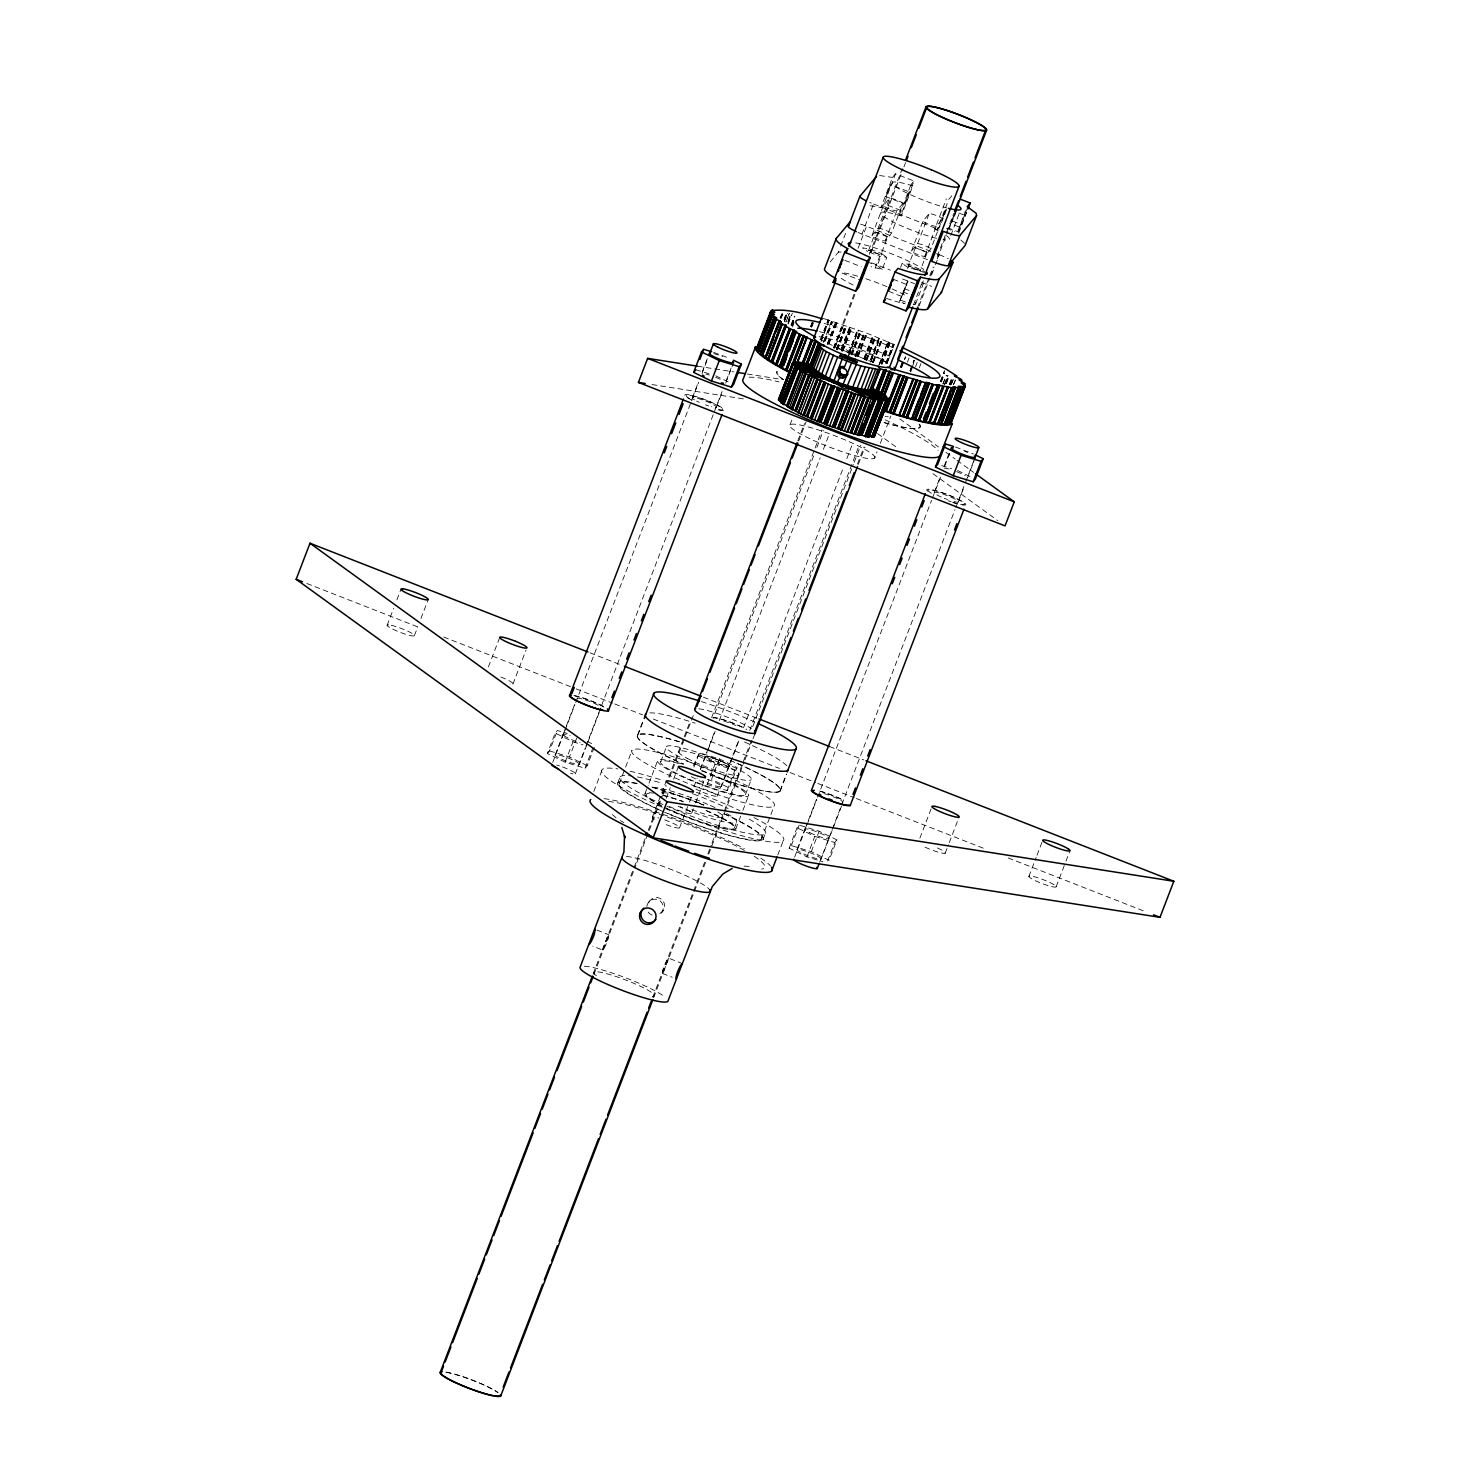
<?xml version="1.0" encoding="UTF-8"?>
<svg xmlns="http://www.w3.org/2000/svg" width="1470" height="1470" viewBox="0 0 1470 1470"><rect width="100%" height="100%" fill="white"/><g stroke="black" fill="none" stroke-linecap="round" stroke-linejoin="round"><path stroke-width="0.75" stroke-dasharray="5 3.75" d="M885.932 196.668L890.544 184.632L909.085 191.872L907.302 197.145L904.399 203.889L885.859 196.649L890.618 184.65M904.326 203.871L909.085 191.872M901.808 296.481L906.586 284.482L901.882 296.499L888.376 291.225M949.271 228.364L950.539 223.605L959.616 227.152L958.348 231.911L949.271 228.364L957.246 209.071M886.502 298.447L892.492 300.413A42.262 5.806 21 0 0 905.024 303.702L899.566 301.607L907.56 280.788M899.566 301.607L908.092 281.285M946.184 209.034L945.1 211.937M955.573 212.709L951.586 222.356L955.096 212.599M387.106 625.356L393.629 608.378M396.882 599.889L400.961 589.286M414.448 635.481L417.7 626.992M420.953 618.503L428.284 599.411M488.426 666.865L499.818 637.153M512.957 684.064L525.984 650.107M594.303 747.274L587.247 765.668L585.06 768.277L565.123 762.195L547.354 753.522L555.201 733.071L557.387 730.48L567.346 733.512M547.354 753.522L549.541 750.913L557.387 730.48M555.201 754.863L563.047 734.412M702.292 371.671L709.367 353.259M563.157 734.357L565.601 727.999M566.409 725.868L574.568 704.644M692.388 397.69L698.544 381.667M552.738 762.397L564.223 732.501M565.05 730.351L574.88 704.718M575.707 702.587L698.709 382.163M701.98 373.619L707.731 358.662M565.123 762.195L572.969 741.762L555.201 733.071M587.247 765.668L569.478 756.995L577.324 736.543M575.303 773.937L585.133 748.303M585.96 746.154L722.082 391.553M726.18 380.877L731.104 368.051M579.4 764.326A13.009 1.782 21 0 0 562.293 755.966A13.009 1.782 21 0 0 560.199 758.483A13.009 1.782 21 0 0 579.4 764.326L587.247 743.893M587.963 741.872L600.991 707.915M716.368 407.319L722.523 391.296M725.702 383.174L733.548 362.741M585.06 768.277L592.906 747.826M593.807 791.466L602.277 769.435M780.074 317.979L781.875 313.771M780.533 318.09L782.15 313.845M780.846 318.2L782.481 313.955M781.195 318.329L782.812 314.084M783.988 319.413L785.623 315.168M784.318 319.541L786.762 313.183M784.649 319.651L787.093 313.275M784.374 320.883L787.369 313.367M784.337 321.893L787.589 313.404M789.206 313.422L785.899 322.095L789.335 313.514M787.883 321.36L790.327 315.003M788.104 321.415L790.548 315.039M788.416 321.507L790.86 315.131M787.92 323.749L791.191 315.26M788.269 323.878L792.33 313.257M790.97 325.017L794.241 316.528M791.319 325.146L794.572 316.656M791.65 325.256L794.903 316.767M791.962 325.348L793.579 321.103M792.22 325.421L793.855 321.177M792.532 327.002L794.094 322.647M617.823 782.812L620.138 776.803M637.502 735.202L643.162 720.465M619.348 783.4L632.045 750.343M637.815 735.312L643.456 720.576M830.183 261.972L838.359 252.215L839.903 248.191M840.675 246.188L846.058 232.168M810.503 326.634L812.138 322.389M810.76 326.707L812.395 322.481M811.109 326.836L812.726 322.591M811.44 326.965L813.057 322.72M811.734 327.112L813.369 322.867M645.054 793.469L648.215 785.2M649.023 783.142L657.733 760.394M820.683 339.019L828.014 319.927L867.153 333.286L894.293 344.586L886.961 363.678M820.94 339.111L828.271 320.001M821.289 339.239L828.621 320.129M821.601 339.368L828.933 320.276M927.515 259.731L861.99 234.079L873.529 204.018A16.262 2.242 21 0 1 869.67 202.437M821.068 341.628L829.209 320.405M660.765 761.589L666.535 746.558M789.996 424.922L792.422 418.601M858.076 248.301L866.528 226.251L930.988 251.48M823.163 342.712L831.303 321.489M824.247 340.728L831.579 321.618M824.578 340.856L831.91 321.765M824.909 340.985L832.24 321.893M825.258 341.095L832.59 322.003M827.151 344.072L835.291 322.849M827.445 344.164L835.842 322.996M827.867 344.237L836.081 322.996M828.198 343.87L836.595 322.647M828.694 343.925L836.834 322.702M870.111 205.745L880.953 207.49L892.492 177.429L895.524 173.809L913.991 181.03L902.451 211.092L899.419 214.712L901.294 215.888L912.833 185.826L910.959 184.65L913.991 181.03M828.915 343.98L837.073 322.775M902.874 203.503L896.81 210.743A7.148 0.974 21 0 1 889.497 208.924A7.148 0.974 21 0 1 883.507 205.524L889.57 198.285A7.148 0.974 21 0 1 896.884 200.104A7.148 0.974 21 0 1 902.874 203.503L891.334 233.565L885.271 240.786A7.148 0.974 21 0 1 877.957 238.985A7.148 0.974 21 0 1 871.967 235.586L895.524 173.809M868.678 250.249L875.605 232.205L882.257 233.84L887.696 236.946L880.769 254.971L868.678 250.249L880.769 254.971M871.967 235.586L878.031 228.346L889.57 198.285M652.312 817.412L666.167 781.342M593.145 973.967L647.406 832.626M648.233 830.476L661.39 796.207M662.198 794.076L665.487 785.513M668.776 776.932L683.587 738.381M684.138 736.948L690.165 721.255M797.842 440.706L804.421 423.58M833.453 347.857L854.566 292.934M869.376 254.383L902.249 168.719M833.729 347.967L842.696 324.613M834.06 348.096L843.027 324.76M593.99 974.298L635.922 865.077M636.73 862.927L662.217 796.538M663.043 794.406L666.333 785.825M669.622 777.262L684.414 738.712M685.24 736.58L693.454 715.155M798.688 441.037L806.093 421.761M834.372 348.225L855.411 293.265M871.03 252.583L903.095 169.05M903.921 166.918L905.557 162.637M835.438 346.24L843.578 325.017M836.375 349.364L845.342 326.028M836.632 349.492L845.581 326.156M836.926 349.639L845.893 326.303M837.257 349.768L846.224 326.432M837.606 349.897L846.573 326.56M666.241 798.339L670.32 787.736M673.572 779.247L678.46 766.513M841.263 348.739L849.403 327.534M841.593 348.849L849.733 327.626M841.869 348.923L850.009 327.7M841.263 351.091L850.358 327.737M842.089 350.907L851.038 327.571M842.218 350.907L851.387 327.608M842.696 351.018L851.663 327.681M842.953 351.11L851.92 327.755M885.271 240.786L896.81 210.743M875.109 268.257L879.721 256.221L886.814 257.342L882.202 269.359L871.085 266.676M882.202 269.359L877.204 265.739L881.816 253.722L869.725 248.981L862.633 247.879L867.631 251.499M899.419 214.712L910.959 184.65M848.502 353.057L857.451 329.721M848.76 353.167L857.727 329.831M849.09 353.315L858.039 329.96M848.539 355.556L858.315 330.107M848.76 355.685L858.535 330.217M850.965 354.472L859.932 331.136M693.325 765.631L699.426 752.805L719.381 758.887L737.131 767.561L729.285 788.012L727.117 790.603L707.162 784.539L689.412 775.848M711.627 717.617L822.097 429.81M851.167 354.582L860.134 331.246M851.442 354.729L860.409 331.393M851.773 354.858L860.722 331.522M693.932 767.12L699.426 752.805M813.608 455.921L712.95 718.15A19.496 2.683 21 0 1 742.534 727.503M816.879 447.394L823.42 430.342M852.122 355.005L861.089 331.669M855.007 356.052L863.974 332.716M855.356 356.181L864.323 332.845M855.669 356.273L864.636 332.937M855.926 356.328L865.058 333.01M857.194 356.365L866.345 333.047M857.635 356.438L866.583 333.102M857.929 356.53L866.896 333.194M858.204 356.622L867.153 333.286M700.4 769.012L708.356 748.138M709.165 746.007L714.879 731.16M693.858 786.799L697.147 778.255M700.418 769.71L706.978 752.622M707.805 750.49L715.173 731.27M719.271 720.576L820.15 457.831M823.42 449.287L829.154 434.33M679.654 827.555L688.621 804.2M689.43 802.087L693.491 791.466M863.79 358.735L872.739 335.399M864.048 358.845L873.015 335.509M864.36 358.992L873.309 335.638M864.599 359.121L873.547 335.766M864.764 359.231L873.713 335.877M900.614 267.356L902.157 263.332L909.25 264.453L924.667 271.601M691.58 813.424L694.851 804.935M695.659 802.822L705.435 777.354M865.756 360.003L874.705 336.667M866.161 360.242L874.87 336.777M866.455 360.389L875.422 337.053M866.804 360.517L875.753 337.181M911.492 251.058L923.031 220.996L929.077 213.756A7.148 0.974 21 0 1 936.408 215.557A7.148 0.974 21 0 1 942.38 218.956L930.841 249.018L924.795 256.258A7.148 0.974 21 0 1 917.482 254.457A7.148 0.974 21 0 1 911.492 251.058L917.537 243.818L929.077 213.756M707.162 784.539L715.008 764.088L697.258 755.415M870.497 359.525L878.637 338.32M870.846 359.672L878.986 338.449M871.177 359.764L879.317 338.559M870.644 361.969L879.611 338.633M870.865 362.006L879.813 338.67M918.088 270.26L908.203 265.702L915.479 247.566L927.221 252.399L920.293 270.443L919.173 270.48M719.381 758.887L711.535 779.32L729.285 788.012M907.707 268.459L909.25 264.453M872.353 362.19L881.541 338.909M872.868 362.318L881.816 338.982M873.18 362.428L882.147 339.092M873.456 362.52L882.423 339.184M878.968 364.744L887.917 341.408M879.207 364.854L888.174 341.518M880.493 362.98L888.45 341.646M880.622 363.072L888.762 341.867M881.191 363.733L889.332 342.51M881.302 363.825L889.442 342.602M881.504 363.935L889.644 342.731M881.779 364.082L889.92 342.859M882.092 364.211L890.232 343.006M938.227 230.808L934.791 228.989L946.331 198.946M717.231 796.189L738.565 740.659M743.489 727.834L843.523 467.221M846.793 458.677L852.545 443.719M924.795 256.258L936.335 226.196L942.38 218.956M721.439 786.67L738.859 740.788M885.712 363.274L893.043 344.164M934.791 228.989L937.217 229.504L947.213 203.448M886.061 363.402L893.392 344.311M886.41 363.531L893.723 344.421M886.704 363.623L894.036 344.513M946.404 209.861L940.249 225.884L937.217 229.504M749.737 730.461L859.399 444.785M727.117 790.603L734.963 770.17L737.131 767.561M913.513 304.841L921.653 283.618M923.27 280.825L921.727 284.831L916.729 281.211M752.713 726.731L853.372 464.52M854.18 462.388L860.722 445.337M915.553 304.033L924.005 281.983M652.79 997.303L704.589 862.375M707.879 853.813L711.168 845.25M711.976 843.1L751.446 740.31M857.488 464.042L864.066 446.917M917.5 307.708L929.003 277.72M929.83 275.588L933.119 267.025M937.235 256.313L953.681 213.481M653.635 997.634L705.71 861.971M708.705 854.143L744.096 761.938M744.886 759.916L752.272 740.641M752.989 738.785L755.415 732.483M858.333 464.373L864.911 447.248M919.154 305.889L929.848 278.05M930.675 275.919L933.964 267.356M937.254 258.775L947.929 230.937M948.756 228.805L955.151 211.588M931.612 274.78L934.699 266.768M935.471 264.747L939.312 254.733L933.082 252.289M950.814 235.421L959.267 213.37M900.32 367.114L902.764 360.756M900.651 367.261L903.095 360.885M901 367.39L903.444 361.014M901.312 367.5L905.391 356.879M901.606 367.573L905.685 356.971M907.431 362.171L909.048 357.927M957.981 230.716L965.68 210.688M959.616 227.152L967.572 207.876M958.348 231.911L966.323 212.635L962.703 211.202M958.716 233.105L967.168 211.074M745.437 794.719L751.207 779.688A45.515 6.247 21 0 0 691.378 750.453A45.515 6.247 21 0 0 684.028 759.218A45.515 6.247 21 0 0 751.207 779.688M874.668 458.052A45.515 6.247 21 0 0 814.839 428.817A45.515 6.247 21 0 0 807.489 437.582A45.515 6.247 21 0 0 874.668 458.052L877.094 451.731M880.328 443.315L890.82 415.973M734.247 828.382L736.562 822.355M909.912 370.789L913.972 360.187M910.114 370.899L914.193 360.297M910.426 371.157L914.377 360.407M912.062 367.518L914.505 361.142M910.702 371.892L913.146 365.515M735.772 828.97L742.111 812.432M742.901 810.374L748.45 795.895M915.571 366.691L917.207 362.447M919.301 367.867L920.937 363.623M761.46 839.021L774.157 805.964A76.385 10.492 21 0 0 673.738 756.885A76.385 10.492 21 0 0 661.408 771.603A76.385 10.492 21 0 0 774.157 805.964M779.927 790.933L786.395 774.102M780.239 791.044L786.689 774.212M762.985 839.627L765.3 833.6M940.267 381.483L944.346 370.863M940.616 381.594L944.677 370.991M940.947 381.741L944.199 373.251M941.443 381.979L944.493 373.38M942.895 383.964L946.294 375.364M943.023 384.056L946.276 375.567M944.585 384.074L947.893 375.401M944.493 385.011L947.985 375.493M945.522 383.008L947.966 376.632M945.798 383.137L948.242 376.779M946.11 383.284L948.554 376.908M946.441 383.413L948.885 377.037M949.252 384.442L951.696 378.066M949.583 384.57L952.027 378.194M949.896 384.699L952.339 378.341M950.171 384.828L952.615 378.47M950.337 384.938L952.78 378.562M951.237 384.35L953.718 377.845M951.457 384.24L953.901 377.863M953.35 384.625L955.224 380.271M953.644 384.625L955.757 379.315M777.777 855.007L783.161 840.969M789.169 848.172L797.016 827.739L799.184 825.129L819.139 831.212L836.908 839.884L829.062 860.317L811.293 851.644L791.338 845.562L789.169 848.172L806.938 856.863L822.888 861.714M791.338 845.562L799.184 825.129M797.016 849.513L804.862 829.08M944.107 466.321L951.163 447.927M805.064 829.025L807.508 822.649M808.316 820.536L818.092 795.068M934.295 492.358L940.451 476.317M794.645 857.065L806.13 827.151M806.957 825.019L816.787 799.386M817.614 797.255L931.594 500.314M932.403 498.183L940.616 476.813M944.714 466.137L949.638 453.33M806.938 856.863L814.784 836.412L797.016 827.739M811.293 851.644L819.139 831.212M819.672 862.192L840.987 806.644M841.814 804.513L954.967 509.704M955.794 507.573L964.816 484.071M965.625 481.939L973.838 460.588M821.197 858.976A13.009 1.782 21 0 0 804.108 850.634A13.009 1.782 21 0 0 802.014 853.133A13.009 1.782 21 0 0 821.197 858.976L842.898 802.583M958.275 501.987L964.43 485.964M975.363 457.39L967.517 477.824A13.009 1.782 21 0 0 966.507 476.464M827.665 860.887L834.721 842.494L836.908 839.884M919.871 838.139L932.09 806.313M945.21 853.225L948.481 844.736M949.289 842.604L959.065 817.155M1028.871 876.487L1036.203 857.396M1037.012 855.264L1042.708 840.417M1056.213 886.612L1065.162 863.276M1065.97 861.163L1070.05 850.542M944.493 213.517L942.196 218.681L946.202 207.821M602.553 949.987L608.268 934.571A8.324 1.452 -67.6 0 1 607.128 941.719A8.324 1.452 -67.6 0 1 602.369 949.932L592.833 946.184M668.593 958.164L662.86 973.581A8.324 1.452 -67.6 0 1 664.017 966.433A8.324 1.452 -67.6 0 1 668.758 958.22L682.19 963.493M880.953 207.49L883.984 203.871L902.451 211.092M948.756 199.442L951.788 195.822M648.343 902.617L649.703 900.981M661.721 912.411L663.08 910.794M887.696 236.946L875.605 232.205M927.221 252.399L915.13 247.677M908.203 265.702L920.293 270.443M744.114 866.124L749.351 866.473M879.574 175.518L892.492 177.429M924.575 272.52L907.155 266.952L902.157 263.332M697.46 366.177L733.695 371.873M747.274 374.005L783.51 379.683A76.385 10.492 21 0 1 777.428 371.598M652 384.552L744.849 399.105M912.833 185.826L904.803 183.603A36.805 5.053 21 0 0 899.254 188.987A36.805 5.053 21 0 0 946.57 207.876M901.294 215.888L893.264 213.665A36.805 5.053 21 0 0 888.413 219.453A36.805 5.053 21 0 0 936.813 238.397M822.979 318.42L828.014 319.927M713.667 352.359L729.561 358.294M955.482 447.009L973.342 453.918M695.843 369.76L711.792 374.629M941.645 465.623L951.623 468.673M715.008 764.088L734.963 770.17M572.969 741.762L582.928 744.794M549.541 750.913L569.478 756.995M814.784 836.412L834.721 842.494M563.763 735.57L564.057 735.661A13.009 1.782 21 0 0 580.135 742.773M838.819 348.794L866.271 359.544M664.679 819.856L665.561 820.168A14.627 2.003 21 0 1 679.489 827.206A14.627 2.003 21 0 1 669.934 826.03L666.406 824.78A14.627 2.003 21 0 1 662.86 823.402M500.829 677.027L501.711 677.376A14.627 2.003 21 0 1 510.017 683.973M958.789 213.003L964.228 215.134M952.634 221.106L961.711 224.653M946.404 228.291L954.6 231.507M873.529 204.018L939.054 229.669M869.652 252.289L879.721 256.221M871.636 262.818L890.342 270.149M921.543 282.35L927.772 284.794A16.262 2.242 21 0 1 931.631 286.393M867.135 261.807L877.204 265.739M902.525 278.988L914.634 283.71M844.864 260.337L861.236 266.75M893.135 279.226L906.586 284.482M905.373 289.02L909.011 290.454M902.947 291.924L910.206 294.772M842.126 273.126L860.556 280.329M900.779 300.174L906.218 302.287M590.113 652.845L622.178 665.395M703.432 697.184L756.885 718.095M829.595 746.558L863.79 759.935M306.863 583.48L420.181 627.837M443.701 637.043L574.127 688.07M576.258 688.915L612.622 703.138M614.754 703.965L642.555 714.843M653.25 719.032L779.394 768.406M790.088 772.577L815.74 782.628M817.871 783.455L854.235 797.677M856.367 798.522L984.661 848.723M1008.181 857.929L1145.02 911.473M596.967 930.142L608.635 934.699M662.492 973.452L672.213 977.256M957.595 470.492L971.413 477.236M715.798 375.842L729.598 382.586M587.192 741.376L593.108 744.261M620.266 820.591L623.813 822.557M881.816 253.722L886.814 257.342M899.713 418.877L938.521 446.972M945.908 452.319L955.151 459.007M956.988 460.349L973.618 472.403M877.553 433.558L897.876 448.276M932.991 473.689L997.652 520.527M960.847 239.977L964.632 243.377M612.402 814.582L616.279 818.055M939.312 254.733A16.262 2.242 21 0 1 948.205 258.72M860.63 224.138A16.262 2.242 21 0 1 866.528 226.251M838.359 252.215A16.262 2.242 21 0 1 841.152 252.105M855.705 242.917A42.262 5.806 21 0 1 923.785 269.561M915.222 302.287A42.262 5.806 21 0 1 913.201 304.713M853.17 285.033A42.262 5.806 21 0 1 840.234 277.665M844.166 272.979A42.262 5.806 21 0 1 857.69 276.195M865.83 278.749A42.262 5.806 21 0 1 890.214 288.083M892.125 288.928A42.262 5.806 21 0 1 906.825 296.187M861.99 234.079A16.262 2.242 21 0 1 858.131 232.499M946.404 235.586A36.805 5.053 21 0 1 942.968 239.665M936.335 226.196A7.148 0.974 21 0 1 929.003 224.395A7.148 0.974 21 0 1 923.031 220.996M917.537 243.818A7.148 0.974 21 0 1 924.869 245.619A7.148 0.974 21 0 1 930.841 249.018M878.031 228.346A7.148 0.974 21 0 1 885.344 230.165A7.148 0.974 21 0 1 891.334 233.565M819.176 336.74A40.627 5.586 21 0 1 852.232 346.203L862.063 350.117A40.627 5.586 21 0 1 887.715 363.513M873.272 362.208A77.046 10.584 21 0 1 842.402 349.915M840.215 348.96A77.046 10.584 21 0 1 819.543 339.129M824.119 323.455A77.046 10.584 21 0 1 893.356 347.857M919.558 424.279A77.046 10.584 21 0 1 884.389 422.698M782.83 379.407A77.046 10.584 21 0 1 776.821 371.359M694.483 399.913A13.009 1.782 21 0 1 697.313 398.296A13.009 1.782 21 0 1 714.273 405.114A13.009 1.782 21 0 1 711.443 406.712M708.65 405.904A13.009 1.782 21 0 1 705.563 404.856M699.352 402.357A13.009 1.782 21 0 1 696.651 401.089M941.259 497.025A13.009 1.782 21 0 1 936.904 492.432A13.009 1.782 21 0 1 956.18 499.782A13.009 1.782 21 0 1 950.557 500.572M947.47 499.506A13.009 1.782 21 0 1 944.291 498.312M705.912 374.078A13.009 1.782 21 0 1 709.349 375.052M715.614 377.312A13.009 1.782 21 0 1 721.329 379.866M749.13 377.22A105.711 14.535 21 0 1 778.99 381.906M885.142 419.85A105.711 14.535 21 0 1 938.136 450.408M944.052 468.158A13.009 1.782 21 0 1 951.163 469.702M956.639 471.649A13.009 1.782 21 0 1 965.312 475.71M888.284 416.708A45.515 6.247 21 0 1 885.05 416.561M835.254 347.49A32.505 4.465 21 0 1 849.587 347.508A32.505 4.465 21 0 1 886.245 362.061M819.433 331.65A76.385 10.492 21 0 1 889.901 356.31M918.971 424.058A76.385 10.492 21 0 1 884.076 422.515M698.783 708.779A32.505 4.465 21 0 1 751.409 728.587M701.429 701.576A76.385 10.492 21 0 1 754.588 721.917M730.222 760.431A76.385 10.492 21 0 1 779.541 791.264A76.385 10.492 21 0 1 710.047 774.782A76.716 10.547 21 0 0 779.523 791.595A76.716 10.547 21 0 0 734.247 762.103M679.507 741.854A76.385 10.492 21 0 0 637.484 736.654A76.385 10.492 21 0 0 683.605 764.143A76.716 10.547 21 0 1 637.153 736.213A76.716 10.547 21 0 1 683.201 742.956M713.758 353.627A13.009 1.782 21 0 1 722.67 356.548M964.485 451.216A13.009 1.782 21 0 1 967.572 452.484M707.382 779.302A13.009 1.782 21 0 1 721.182 786.817A13.009 1.782 21 0 1 702.256 780.809M564.057 735.772A13.009 1.782 21 0 1 570.139 735.533M562.477 766.954A12.679 1.746 21 0 1 574.715 772.742A12.679 1.746 21 0 1 570.507 773.33M556.726 765.135A12.679 1.746 21 0 1 559.464 765.925M694.759 786.67A12.679 1.746 21 0 1 712.252 792.477A12.679 1.746 21 0 1 714.016 795.987A12.679 1.746 21 0 1 695.898 788.967M689.54 398.609A19.496 2.683 21 0 1 693.785 396.202A19.496 2.683 21 0 1 719.216 406.418A19.496 2.683 21 0 1 714.971 408.825M574.917 695.99A19.496 2.683 21 0 1 603.839 707.015M691.929 400.207A20.947 2.885 21 0 1 690.404 395.099A20.947 2.885 21 0 1 719.271 406.106A20.947 2.885 21 0 1 715.761 409.285M573.888 695.475A20.947 2.885 21 0 1 604.942 707.29M713.115 717.397A20.947 2.885 21 0 1 746.87 729.561M931.447 493.258A19.496 2.683 21 0 1 934.442 490.539A19.496 2.683 21 0 1 959.065 499.929A19.496 2.683 21 0 1 960.369 504.283M956.878 503.493A19.496 2.683 21 0 1 952.689 502.262M951.182 501.766A19.496 2.683 21 0 1 948.04 500.682M820.315 791.448A19.496 2.683 21 0 1 842.494 799.9M927.956 491.366A20.947 2.885 21 0 1 949.51 495.335A20.947 2.885 21 0 1 961.417 504.798M956.235 503.567A20.947 2.885 21 0 1 953.166 502.63M819.525 790.989A20.947 2.885 21 0 1 843.357 800.066M649.869 712.895A76.716 10.547 21 0 1 695.236 723.185M744.481 742.001A76.716 10.547 21 0 1 786.817 765.778M701.778 770.96A45.515 6.247 21 0 1 743.397 795.435A45.515 6.247 21 0 1 676.2 773.22A45.515 6.247 21 0 1 681.657 764.308M937.401 847.97A14.627 2.003 21 0 1 944.181 853.372L942.288 853.133A14.627 2.003 21 0 1 923.031 846.187M669.401 806.405A14.627 2.003 21 0 0 686.049 812.745A14.627 2.003 21 0 0 690.9 812.065L689.228 810.944A14.627 2.003 21 0 0 680.353 806.736M654.352 819.249A14.627 2.003 21 0 1 658.78 817.945M823.843 793.561A13.009 1.782 21 0 1 829.723 795.417M832.902 796.63A13.009 1.782 21 0 1 838.635 799.184M840.803 800.378A13.009 1.782 21 0 1 842.292 801.37M723.865 721.164A13.009 1.782 21 0 1 735.974 725.518M577.012 698.287A13.009 1.782 21 0 1 586.254 700.216A13.009 1.782 21 0 1 598.896 705.71M706.537 810.576A48.767 6.707 21 0 1 730.572 829.686A48.767 6.707 21 0 1 663.797 807.048M661.904 806.111A48.767 6.707 21 0 1 653.397 793.138M663.429 795.307A48.767 6.707 21 0 1 683.054 801.389M701.686 770.445A48.767 6.707 21 0 1 745.731 796.703A48.767 6.707 21 0 1 671.882 771.658A48.767 6.707 21 0 1 684.358 764.584M724.177 813.994A76.385 10.492 21 0 1 755.415 840.289A76.385 10.492 21 0 1 665.138 812.23M658.725 809.382A76.385 10.492 21 0 1 638.366 783.988M652.79 787.534A76.385 10.492 21 0 1 697.515 802.712M699.573 803.52A76.385 10.492 21 0 1 703.671 805.156M446.494 1372.41A31.605 4.336 21 0 1 497.411 1392.347M445.814 1372.08A32.505 4.465 21 0 1 498.183 1392.568M726.823 813.627A47.132 6.486 21 0 1 728.495 822.686A47.132 6.486 21 0 1 677.119 805.836M653.011 787.295A47.132 6.486 21 0 1 708.301 804.586M710.433 805.505A47.132 6.486 21 0 1 716.551 808.316M706.004 810.595A47.132 6.486 21 0 1 729.763 829.117A47.132 6.486 21 0 1 666.571 808.096M661.077 805.376A47.132 6.486 21 0 1 649.189 793.285M662.511 795.38A47.132 6.486 21 0 1 683.293 801.701M717.819 811.936A32.505 4.465 21 0 1 718.848 817.449A32.505 4.465 21 0 1 689.687 808.812M662.474 793.377A32.505 4.465 21 0 1 703.468 804.77M596.324 975.694A32.505 4.465 21 0 1 623.078 979.002A32.505 4.465 21 0 1 652.459 996.495M652.165 915.093A8.324 8.214 -10.4 0 1 647.48 910.794M646.8 906.586A8.324 8.214 -10.4 0 1 658.082 899.713A8.324 8.103 73.6 0 1 660.269 913.972M604.06 798.651A97.516 13.395 21 0 1 744.371 848.668M760.762 858.168A97.516 13.395 21 0 1 770.519 865.959M753.963 817.596A97.516 13.395 21 0 1 762.838 840.693A97.516 13.395 21 0 1 637.557 795.895A97.516 13.395 21 0 1 617.804 768.902M630.079 771.272A97.516 13.395 21 0 1 663.484 780.643M696.284 792.22A97.516 13.395 21 0 1 739.998 810.705M749.186 819.139A78.039 10.731 21 0 1 751.942 834.151A78.039 10.731 21 0 1 666.902 806.24M663.007 804.513A78.039 10.731 21 0 1 630.832 775.884M637.41 776.95A78.039 10.731 21 0 1 662.713 783.473M693.638 794.076A78.039 10.731 21 0 1 728.146 808.482M723.957 813.627A78.039 10.731 21 0 1 757.013 840.913A78.039 10.731 21 0 1 664.605 812.249M662.639 811.403A78.039 10.731 21 0 1 637.245 783.4M651.982 787.038A78.039 10.731 21 0 1 703.965 805.027M584.325 966.213A47.132 6.486 21 0 1 624.585 977.421A47.132 6.486 21 0 1 664.201 996.366M626.422 856.532A47.132 6.486 21 0 1 672.433 869.964A47.132 6.486 21 0 1 709.624 889.681M754.183 856.257A89.523 12.311 21 0 1 761.736 869.082M608.506 801.444A89.523 12.311 21 0 1 663.393 815.721M667.674 817.21A89.523 12.311 21 0 1 745.951 851.259M659.809 913.44A8.324 8.103 73.6 0 0 659.442 898.078A8.324 8.214 -10.4 0 0 648.16 904.95M846.205 349.584C855.209 357.302 866.345 354.435 846.205 349.584M388.723 624.879L387.455 624.934A14.627 2.003 21 0 0 395.944 630.612A14.627 2.003 21 0 0 412.831 635.959L414.081 635.904A14.627 2.003 21 0 0 405.61 630.226A14.627 2.003 21 0 0 388.723 624.879M1054.155 884.793L1051.895 883.507A14.627 2.003 21 0 0 1033.869 876.634A14.627 2.003 21 0 0 1030.911 878.325L1033.171 879.611A14.627 2.003 21 0 0 1051.197 886.465A14.627 2.003 21 0 0 1054.155 884.793M687.28 758.373A32.505 4.465 21 0 0 738.179 775.388A32.505 4.465 21 0 0 701.153 755.598A32.505 4.465 21 0 0 687.28 758.373M809.86 832.7A13.009 1.782 21 0 0 829.043 838.543A13.009 1.782 21 0 0 811.954 830.183A13.009 1.782 21 0 0 809.86 832.7M710.102 760.376A13.009 1.782 21 0 0 729.285 766.219A13.009 1.782 21 0 0 712.197 757.877A13.009 1.782 21 0 0 710.102 760.376M709.367 760.008A13.009 1.782 21 0 0 729.083 766.256A13.009 1.782 21 0 0 712.821 758.042A13.009 1.782 21 0 0 709.367 760.008"/><path stroke-width="1.5" d="M621.828 827.518L624.934 837.808L624.529 835.64L623.905 852.049L580.191 966.984A47.132 6.486 21 0 0 619.642 989.384A47.132 6.486 21 0 0 667.876 1001.29L676.476 978.891A8.324 1.452 -67.6 0 1 677.615 971.762A8.324 1.452 -67.6 0 1 682.356 963.548L712.27 886.63L722.781 874.08L732.17 868.421M676.476 978.891L682.356 963.567M813.094 369.135L798.449 361.914L813.388 365.075M866.859 435.781L868.935 436.994L882.79 400.924C874.944 396.716 894.862 403.993 884.811 399.105C889.846 399.27 889.258 399.344 883.543 395.871L869.983 390.873M882.772 400.979L860.722 395.908L831.028 385.287L805.009 373.215L794.645 366.526L797.64 367.114C807.728 369.062 836.393 381.612 800.856 369.723L787.02 405.793C798.89 414.797 826.434 425.032 847.4 432.015L861.402 395.412M931.925 422.349L941.223 424.554L955.151 388.429L952.817 386.959L960.847 388.392L946.974 424.499L940.414 423.066M812.23 366.673L811.33 369.301L813.443 372.13L811.238 368.805M822.447 318.935C798.284 311.236 783.179 309.067 771.768 310.648L757.252 348.886L757.417 347.747M771.768 310.648L774.947 312.228L770.39 312.375L774.433 314.396L770.942 314.121L776.803 318.034L773.808 317.465L775.388 318.99L780.202 321.085L781.342 321.985L778.861 321.618L789.427 328.527L796.685 331.724L795.343 331.779L781.507 367.904L790.088 371.726M811.385 367.096L811.33 369.301M878.16 366.287L880.089 369.227L872.004 390.267C851.222 388.778 826.875 380.271 811.532 366.6L819.617 345.56L824.284 345.211M811.752 370.201L812.175 367.169L811.348 368.106C827.426 380.675 851.314 390.597 871.159 390.689L880.089 369.227M811.44 367.316L819.617 345.56M867.833 392.086L870.313 392.049L869.781 390.395L869.836 392.214L867.079 392.472L881.908 399.491L867.465 436.902L858.847 434.367L862.908 423.746M871.159 391.498L871.251 389.035L870.313 392.049M871.471 388.576L871.802 390.726L869.928 392.214L856.128 389.899L829.098 379.995L812.432 370.936M950.649 422.166L951.09 421.173M951.402 422.294L965.257 386.224L961.159 382.843L964.816 383.652L958.954 379.738L962.005 380.271L960.369 378.782L955.555 376.688L954.434 375.732L956.915 376.099L946.331 369.246L902.598 347.6M879.244 369.65L860.887 365.993L852.802 387.033C850.028 392.637 830.862 385.563 840.491 377.478L838.653 376.743L837.055 373.086L839.682 367.959L843.302 366.379L838.47 369.411M773.992 362.502L765.006 357.743L767.193 358.092M872.114 389.55L871.802 390.726C850.726 389.55 828.271 380.399 811.293 367.794L819.654 347.251M842.494 260.76L842.806 259.529L842.126 260.686M820.15 347.251L812.083 368.308C812.12 371.892 817.485 377.496 815.538 370.991L823.604 349.952L819.507 346.277M888.688 289.994L888.688 290.839M893.062 279.649L892.437 281.597M838.745 269.157L838.047 271.527L838.727 270.37M889.074 288.855L891.39 282.846M847.4 432.015L859.711 435.396L858.517 434.385M912.117 418.307L923.472 421.798L937.603 385.691L936.408 384.681L955.151 388.429M839.241 267.779L839.811 266.254M841.024 264.802L841.612 263.277M865.94 760.78L1173.832 881.265L1159.995 917.335L653.139 837.826L296.168 579.309L310.005 543.238L587.982 652M975.474 473.726L1014.263 501.84L1005.039 525.874L638.421 382.421L647.645 358.368L697.46 366.177M569.68 695.347L683.421 399.013M733.512 360.223L741.394 364.082L733.548 384.515L731.38 387.125L711.425 381.042L693.656 372.369L701.502 351.918L703.689 349.327L711.664 351.753M699.775 359.544L703.689 349.327M571.83 693.748L574.292 687.354M664.311 452.852L666.755 446.439M671.661 433.65L675.759 422.992M679.03 414.466L683.127 403.809M709.367 354.38L713.464 343.704M711.425 381.042L719.271 360.609L701.502 351.918M611.887 697.533L614.35 691.139M619.256 678.35L621.718 671.955M626.624 659.166L629.087 652.772M633.993 639.983L636.437 633.588M641.361 620.799L643.805 614.386M648.711 601.597L651.173 595.203M731.38 387.125L739.226 366.673L741.394 364.082M608.323 710.855L722.064 414.54M756.536 348.445L770.574 311.53M756.738 348.629L771.474 310.39M756.976 348.739L771.585 310.519M757.105 350.191L772.577 309.894L757.105 350.191L758.722 351.808L772.558 315.738M758.502 348.114L771.548 314.176M757.95 351.422L771.695 315.278M758.153 351.532L771.989 315.462M758.41 351.661L772.246 315.591M766.366 357.155L759.916 353.608L773.955 317.465M761.166 351.477L774.194 317.52M761.442 352.947L765.521 342.326M767.156 338.082L772.852 323.235M767.469 338.229L769.912 331.852M761.901 355.281L775.756 319.21M762.195 355.409L776.05 319.339M762.526 355.556L776.362 319.468M765.062 357.816L779.173 320.57M765.3 357.706L779.504 320.699M765.943 356.916L779.798 320.846M766.182 357.045L774.341 335.821M775.958 331.577L780.037 320.974M767.175 355.023L772.871 340.176M776.142 331.687L780.202 321.085M767.652 359.617L781.342 323.437M767.928 359.746L781.783 323.676M768.24 359.874L782.095 323.804M768.589 360.021L782.426 323.951M771.401 361.032L785.237 324.962M771.732 361.161L785.586 325.09M772.044 361.308L785.899 325.238M772.32 361.436L786.174 325.366M782.738 367.721L772.393 362.667L786.376 325.495M775.59 364.597L789.427 328.527M775.774 364.707L789.629 328.618M776.087 364.836L789.923 328.765M776.417 364.964L790.254 328.894M776.748 365.093L790.603 329.023M644.264 718.481L653.966 693.234M779.504 366.03L793.341 329.96M779.835 366.14L793.671 330.07M780.166 366.287L794.002 330.217M780.46 366.416L794.314 330.346M780.717 366.563L794.572 330.493M781.728 368.088L795.435 331.779M783.363 365.479L787.442 354.876M789.078 350.632L796.409 331.522M783.565 365.754L785.991 359.231M789.261 350.907L793.322 340.14M785.605 370.183L799.459 334.113L795.435 331.926M785.825 370.293L799.459 334.113M850.23 221.97A16.262 2.242 21 0 0 849.899 222.154L836.265 238.434L824.725 268.495A55.382 7.607 21 0 0 836.173 278.749L833.141 282.369L855.65 291.17L858.682 287.55L870.222 257.507L864.709 254.971A42.262 5.806 21 0 1 850.836 242.513M786.156 370.422L799.68 334.204M786.487 370.55L800.341 334.48L819.121 343.19L810.797 364.946M786.817 370.66L800.672 334.59M782.904 402.192L778.475 399.822L792.495 363.292L812.23 369.705M778.475 399.822L803.282 335.417M803.612 335.527L779.284 400.667L793.138 364.597L792.495 363.292M779.026 400.52L803.943 335.656M793.671 363.366L804.274 335.785M779.596 400.796L792.679 364.339M793.965 363.513L804.549 335.932M848.355 226.159L849.899 222.154M787.02 405.793L780.79 402.596L794.847 366.471M876.579 176.4L859.913 196.3L848.392 226.362A16.262 2.242 21 0 0 856.312 231.672M780.79 402.596L795.068 366.508M796.758 363.219L806.718 337.053M781.709 403.35L795.546 367.279M796.924 363.31L806.957 337.181M784.778 395.559L787.222 389.201M792.109 376.467L794.553 370.109M798.155 360.72L807.103 337.273M782.94 404.25L796.648 368.088M783.216 404.379L797.071 368.308M783.528 404.507L797.383 368.437M783.878 404.654L797.714 368.566M802.197 363.384L811.164 340.048M833.141 282.369L844.68 252.307L847.712 248.687A55.382 7.607 21 0 1 836.265 238.434M802.436 363.494L811.403 340.158M786.689 405.665L800.525 369.595M802.785 363.641L811.734 340.305M803.116 363.752L812.083 340.415M803.428 363.862L812.377 340.507M787.332 405.94L801.187 369.87M846.169 252.693L847.712 248.687M787.828 406.198L801.462 369.999M813.921 337.733L835.897 280.439M848.943 246.501L883.139 157.382M787.589 407.116L801.573 371.065M789.335 408.274L803.171 372.204M805.836 364.542L814.803 341.187M806.148 364.633L815.115 341.297M806.497 364.744L815.446 341.408M806.828 364.891L815.795 341.554M807.14 365.038L816.107 341.683M805.009 373.215L791.172 409.285L805.211 373.306M791.687 409.505L805.523 373.435M792.018 409.634L805.854 373.564M792.348 409.762L806.185 373.674M809.584 366.195L818.551 342.859M809.86 366.324L818.808 342.988M810.981 365.056L819.121 343.245M811.183 365.166L819.121 343.851M794.958 410.571L808.812 374.501M795.288 410.681L809.125 374.611M795.619 410.81L809.474 374.74C838.047 380.124 816.015 380.95 818.257 372.627L826.324 351.587L823.604 349.952M795.95 410.957L809.786 374.887M796.244 411.085L810.08 375.015M821.528 348.5L813.461 369.54L813.682 372.333M798.063 412.813L811.918 376.743M798.357 412.996L812.249 376.136M799.606 410.424L812.469 376.265M800.635 414.099L814.472 378.029M803.024 415.22L816.861 379.15M817.081 379.223L803.226 415.312L817.743 379.462M803.575 415.44L817.412 379.37M804.182 415.624L818.037 379.554M826.324 351.587L829.631 353.37L821.399 374.887L822.116 377.716M806.35 416.157L820.48 380.16M440.247 1372.3L592.337 976.098M695.089 708.411L797.034 442.856M806.957 416.341L820.811 380.271M905.538 160.156L926.1 106.612M807.306 416.469L821.142 380.399M807.636 416.616L821.491 380.546M855.65 291.17L867.19 261.109L870.222 257.507M443.554 1366.2L441.073 1372.631A31.605 4.336 21 0 0 458.842 1384.023A31.605 4.336 21 0 0 492.891 1395.581M445.189 1361.918L450.941 1346.924M452.595 1342.643L477.254 1278.404M478.889 1274.122L484.659 1259.129M486.294 1254.847L492.046 1239.853M493.7 1235.572L499.451 1220.578M501.086 1216.296L533.151 1132.764M534.804 1128.482L540.556 1113.488M542.191 1109.207L547.961 1094.213M549.596 1089.931L554.521 1077.087M557.001 1070.656L581.661 1006.417M583.296 1002.136L589.047 987.142M590.701 982.86L593.163 976.429M696.743 706.592L700.859 695.88M702.495 691.598L707.438 678.754M709.9 672.323L734.559 608.084M736.213 603.803L741.964 588.808M743.599 584.527L749.369 569.533M751.005 565.252L755.121 554.539M758.41 545.976L790.474 462.444M792.109 458.162L797.861 443.187M906.384 160.487L908.019 156.206M911.308 147.643L916.251 134.781M918.713 128.368L926.927 106.942M829.631 353.37L833.416 355.244L825.184 376.761L825.589 379.444M810.301 417.792L824.137 381.722M810.834 418.05L824.449 381.869M811.054 418.233L824.89 382.163M811.183 418.729L825.037 382.659L811.403 418.913M811.642 419.042L825.478 382.972M811.826 419.134L825.681 383.064M653.139 837.826L666.994 801.738L310.005 543.238M833.416 355.244L837.624 357.173L829.374 378.69L829.613 381.244L825.387 379.297M814.49 420.255L828.327 384.185M817.191 421.357L831.267 385.379M817.743 421.559L831.579 385.489M818.018 421.633L832.093 385.599M837.624 357.173L842.126 359.121L833.453 382.237L837.9 384.699M837.055 373.086L839.682 367.959M848.025 374.17L844.405 375.75L840.711 374.299L839.094 370.66L840.509 366.986M819.745 421.853L833.582 385.783M839.094 370.66L841.079 366.306M819.966 421.908L833.802 385.838M820.242 421.982L834.078 385.912M820.572 422.092L834.409 386.022M820.921 422.221L834.758 386.151M840.491 377.478L842.365 378.194L846.003 376.577L847.418 372.902L845.783 369.301L843.909 368.602L846.812 361.014L842.126 359.121M823.806 423.342L837.643 387.271M824.137 423.489L837.992 387.418M824.449 423.636L838.286 387.547M824.688 423.746L838.525 387.676L824.854 423.856M825.846 424.646L839.682 388.576M826.25 424.885L839.848 388.686M826.544 425.032L840.399 388.962M826.765 425.106L840.62 389.035M860.887 365.993L851.589 362.814L842.292 386.353M829.539 426.153L843.394 390.083M832.296 427.145L846.15 391.075M856.312 364.487L846.444 387.823L851.167 389.238M832.516 427.2L846.352 391.13M832.792 427.274L846.628 391.204M832.994 427.329L846.977 391.24M833.821 427.145L847.786 391.075M833.949 427.145L848.006 391.112M834.445 427.255L848.282 391.185M834.776 427.366L848.613 391.296M951.641 260.76A16.262 2.242 21 0 1 952.928 262.469L939.293 278.749A55.382 7.607 21 0 1 920.551 277.187L909.011 307.248L905.979 310.868L883.47 302.067L895.009 272.005L898.041 268.385L904.032 270.351A42.262 5.806 21 0 0 926.761 272.226M837.606 428.34L851.442 392.269M837.955 428.468L851.791 392.398M838.286 428.597L852.141 392.527M838.837 428.854L852.435 392.655M840.601 429.865L854.438 393.795M840.84 429.993L854.695 393.923M841.152 430.14L854.989 394.07M865.168 367.279L857.102 388.319C851.975 391.406 859.362 393.243 861.016 389.366L869.082 368.327M841.483 430.269L855.319 394.199M841.704 430.361L855.558 394.291M844.331 431.188L858.168 395.118M846.867 431.978L861.199 395.375M847.841 431.555L861.677 395.485M872.537 369.099L864.25 390.597L861.034 391.975M850.34 432.253L864.176 396.183M850.671 432.364L864.507 396.294M851.001 432.474L864.856 396.404L857.929 391.277L865.352 392.545L866.859 391.498L875.422 369.576M851.332 432.621L865.187 396.551M851.644 432.75L865.481 396.679M877.663 369.76L869.376 391.259L865.665 392.582M853.996 433.87L867.833 397.8M877.112 373.839L878.729 369.631M854.309 434.017L868.145 397.947M854.64 434.146L868.476 398.076M854.97 434.275L868.825 398.205M855.191 434.33L869.027 398.26M857.396 434.899L871.232 398.829M905.979 310.868L917.519 280.807L920.551 277.187M866.161 415.257L870.24 404.654M875.697 391.222L883.837 369.999L926.173 382.99L912.264 419.079L899.309 414.963L913.789 378.948M875.955 391.296L884.095 370.091M859.601 435.414L873.492 399.197L859.711 435.396M877.039 389.256L884.591 370.201M876.561 391.406L884.72 370.201M860.777 434.752L874.613 398.664M877.259 391.24L885.528 370.017M861.034 434.808L874.889 398.737L863.625 392.416L865.352 392.545M877.59 391.277L885.749 370.054M861.346 434.899L875.201 398.829M877.884 391.351L886.024 370.128M861.677 435.01L875.532 398.94M878.215 391.461L886.355 370.238M862.008 435.157L875.863 399.087M912.686 306.973L889.883 366.379A40.627 5.586 21 0 1 846.61 355.979A40.627 5.586 21 0 1 815.299 336.704M924.906 275.129L959.12 186.028M880.218 394.548L889.185 371.212M864.727 436.278L878.582 400.207M880.585 394.677L889.534 371.34M865.058 436.425L878.913 400.354M880.916 394.805L889.864 371.469M865.389 436.535L879.244 400.465M881.21 394.952L890.177 371.616M865.701 436.627L879.556 400.557M881.467 395.081L890.416 371.745M865.885 436.663L879.721 400.593M884.04 393.96L892.18 372.737M503.181 1387.074L508.932 1372.08M510.568 1367.798L542.632 1284.284M544.286 1280.003L550.037 1265.009M551.673 1260.727L557.424 1245.733M559.078 1241.452L598.529 1138.644M600.183 1134.362L605.934 1119.368M607.569 1115.087L647.039 1012.297M648.674 1008.016L651.155 1001.585M754.735 731.748L758.832 721.035M760.486 716.754L790.897 637.521M793.359 631.089L798.302 618.245M801.591 609.683L805.707 598.97M808.996 590.407L846.793 491.88M849.274 485.467L854.199 472.605M868.053 435.561L882.147 399.546M884.279 394.089L892.437 372.865M897.766 359.103L902.709 346.258M905.998 337.696L910.095 326.983M911.749 322.702L917.5 307.708M954.489 211.331L958.605 200.637M960.241 196.355L966.01 181.361M967.646 177.08L973.397 162.086M975.051 157.804L985.727 129.966A31.605 4.336 21 0 0 944.181 109.662A31.605 4.336 21 0 0 939.073 115.744A31.605 4.336 21 0 0 985.727 129.966M868.311 435.616L882.459 399.638M884.591 394.236L892.731 373.012M868.605 435.708L882.772 399.748M500.719 1395.967L652.809 999.765M754.753 734.21L857.506 466.523M868.843 436.921L882.514 400.74M884.113 396.496L893.337 373.251M894.495 370.146L918.346 308.038M955.335 211.662L986.572 130.279A32.505 4.465 21 0 0 943.832 109.405A32.505 4.465 21 0 0 938.595 115.671A32.505 4.465 21 0 0 986.572 130.279M868.935 435.818L871.747 436.866L885.601 400.777M871.747 436.866L885.932 400.906M872.077 436.976L886.226 400.979M872.371 437.068L886.594 401.053M888.1 398.296L874.154 436.81L872.629 437.123M873.547 437.013L888.358 398.425M874.154 436.81L888.633 398.609M874.356 435.543L888.909 399.142M874.65 435.616L888.964 399.601M898.684 374.997L884.848 411.067L899.916 374.776M885.087 411.141L899.162 375.126M885.491 411.214L899.419 375.126M885.895 410.828L900.154 374.813M886.318 410.902L900.467 374.905M909.011 307.248A55.382 7.607 21 0 0 927.754 308.792L939.293 278.749M886.63 410.975L889.332 411.839L903.168 375.769M889.332 411.839L903.517 375.879M899.346 415.514L890.011 412.078L903.848 376.008M967.94 209.071L970.255 203.062L959.984 199.038M890.324 412.206L904.179 376.136M890.618 412.353L904.454 376.283M959.91 235.421A16.262 2.242 21 0 1 943.281 231.323L931.741 261.384A16.262 2.242 21 0 0 948.37 265.482L959.91 235.421L976.576 215.539L976.172 213.315L967.223 206.664L970.255 203.062M892.694 413.438L906.531 377.349M892.97 413.566L906.825 377.496M893.301 413.695L907.137 377.625M893.631 413.823L907.486 377.753M893.907 413.915L907.743 377.845M927.754 308.792L941.388 292.53L952.928 262.469M898.942 415.422L912.778 379.352M899.144 415.477L913.311 378.837M976.576 215.539L965.037 245.582L948.37 265.482M902.433 415.716L916.288 379.646M902.764 415.826L916.618 379.756M903.113 415.937L916.949 379.866M903.444 416.083L917.28 380.013M903.738 416.212L917.592 380.142M906.09 417.333L919.944 381.263M906.402 417.48L920.257 381.41M906.733 417.609L920.587 381.538M907.082 417.737L920.918 381.667M907.321 417.811L921.175 381.741M913.311 414.081L919.044 399.142M920.643 394.989L924.759 384.295M911.878 418.252L925.971 382.237L937.603 385.691M911.914 419.023L925.953 382.99M914.358 418.858L928.213 382.788M914.671 418.932L928.507 382.861M915.001 419.042L928.838 382.972M915.332 419.171L929.169 383.1M915.645 419.299L929.499 383.229M918.217 420.457L932.072 384.387M918.548 420.585L932.384 384.515M918.879 420.714L932.733 384.644M919.209 420.824L933.064 384.754M919.448 420.898L933.285 384.809M787.203 771.989L796.078 748.836M923.491 418.619L926.137 412.28M929.389 403.791L933.468 393.188M923.674 421.688L937.327 385.728M938.65 385.085L924.795 421.155L929.94 423.084L933.505 423.636L947.58 386.536M925.071 421.21L938.926 385.14M925.383 421.302L939.22 385.232M925.714 421.431L939.55 385.361M926.045 421.559L939.9 385.489M928.764 422.698L942.601 386.628M929.095 422.827L942.95 386.757M929.426 422.937L943.281 386.867M929.738 423.029L943.795 387.014M933.45 423.654L947.856 386.61M934.332 422.772L948.168 386.702M934.663 422.901L948.518 386.83M937.474 424.003L951.311 387.933M937.805 424.132L951.641 388.062M938.117 424.242L951.972 388.154M938.577 424.334L952.431 388.264M941.241 420.935L943.685 414.577M948.573 401.843L951.016 395.485M941.48 420.99L943.924 414.632M945.559 410.387L951.255 395.54M952.891 391.296L954.526 387.051M941.792 421.081L954.82 387.143M941.296 423.323L955.151 387.253M954.894 388.227L941.296 424.554L939.238 423.286M771.621 871.03L777.005 857.01M944.107 424.352L957.962 388.282M944.438 424.462L958.293 388.392M944.751 424.554L958.587 388.484M944.989 424.61L958.844 388.539L945.136 424.628M947.011 424.462L960.663 388.227C953.019 384.24 964.632 387.804 965.257 386.224M945.78 422.79L948.536 423.727L962.391 387.657M948.536 423.727L962.703 387.768M948.867 423.838L962.979 387.841M949.124 423.911L964.816 383.652M949.344 423.948L964.485 386.096M950.428 423.452L964.945 385.103M951.182 422.294L965.367 385.379M925.328 493.681L811.587 789.996A20.947 2.885 21 0 0 830.238 800.599A20.947 2.885 21 0 0 850.395 804.788M975.327 454.873L983.21 458.732L975.363 479.165L973.177 481.774L953.24 475.71L935.471 467.019L952.376 423.433A105.711 14.535 21 0 1 884.628 411.233M953.479 446.402L945.504 443.977L937.658 464.41L935.471 467.019M892.29 583.755L894.752 577.342M899.658 564.553L902.121 558.159M907.027 545.37L909.489 538.976M914.395 526.187L916.839 519.792M921.763 507.003L924.207 500.608M953.24 475.71L961.086 455.259L943.317 446.586L945.504 443.977M817.21 868.586L818.845 864.323M974.647 458.438L978.744 447.762A12.679 1.746 21 0 0 962.905 439.75A12.679 1.746 21 0 0 959.524 441.68A12.679 1.746 21 0 0 978.744 447.762M852.986 794.333L855.43 787.938M860.354 775.149L862.798 768.755M867.704 755.966L870.166 749.571M954.453 529.972L956.915 523.577M973.177 481.774L981.041 461.341L983.21 458.732M850.211 805.523L963.971 509.19M890.746 286.08L891.371 284.5M840.436 264.673L841.63 261.789M839.793 267.908L840.417 266.382M889.552 288.965L890.122 287.606M891.959 281.487L893.062 279.208M693.656 372.369L695.843 369.76M883.47 302.067L885.491 299.66M838.653 376.743L839.884 375.273L838.267 371.653M840.711 374.299L839.664 369.981M842.365 378.194L847.216 375.144L846.003 376.577M844.405 375.75L845.452 374.979M870.663 391.553C850.23 390.377 829.154 381.024 811.881 369.779M812.432 368.676L811.513 369.76L812.671 371.524M869.027 392.619L870.754 391.81L870.222 390.138M875.054 435.69L874.264 434.367M869.432 391.626L871.251 390.799L870.626 389.826L878.104 391.81L886.612 396.404L869.964 392.104M781.507 367.904L782.738 367.867M863.625 392.416L880.548 399.454L866.106 392.729L869.487 392.453M858.939 391.443L857.929 391.277L874.889 398.737M867.962 392.563L837.937 384.331M864.048 392.563L867.52 392.729M833.563 382.99L813.461 371.928M850.946 389.293L855.228 390.45M867.465 436.902L868.862 437.068M738.234 372.571L745.014 373.637M638.421 382.421L645.22 383.486M666.994 801.738L1173.832 881.265M861.787 392.178L864.47 392.637M846.003 355.207C839.94 354.711 854.805 361.363 855.669 359.305M862.578 392.086L851.406 389.109M781.231 402.578L783.418 403.129M870.019 390.432L879.777 392.876L871.14 390.23M809.474 374.74L825.828 379.517L821.62 377.312M719.271 360.609L739.226 366.673M961.086 455.259L981.041 461.341M872.427 388.392L879.85 391.792L871.986 389.881M815.685 373.729L819.451 376.21L800.856 369.723L815.133 373.435L811.844 369.521M880.144 368.694L883.837 369.999M847.234 387.455L821.326 376.651M813.443 372.13L793.451 364.725M844.809 375.273L841.116 373.821M819.451 376.21L818.496 375.622M867.079 392.472L884.885 398.48L870.038 392.325M846.812 361.014L851.589 362.814M842.383 386.242L829.117 380.656M844.68 252.307L867.19 261.109M895.009 272.005L917.519 280.807M839.884 375.273L843.596 376.724M647.645 358.368L1014.263 501.84M624.327 666.222L701.3 696.339M759.034 718.94L829.595 746.558M296.168 579.309L302.581 581.808M1153.564 914.818L1159.995 917.335M842.071 367.849L843.909 368.602M811.256 367.831C815.519 368.419 784.08 357.706 796.722 363.972L813.314 371.432L796.942 366.25L797.714 367.096L815.133 373.435L814.307 373.012M811.201 368.4L799.331 363.402L812.304 369.54M866.106 392.729L881.908 399.491M819.341 343.943L824.266 346.222M812.23 366.342L808.555 364.597L812.322 366.636M812.138 366.949L806.35 364.156L811.973 367.316M850.542 389.183L864.856 396.404L854.658 390.45M946.827 424.297L960.81 388.319M941.259 291.85A16.262 2.242 21 0 1 941.388 292.53M866.161 200.82A16.262 2.242 21 0 1 859.913 196.3M957.944 205.524A36.805 5.053 21 0 1 948.352 208.336M899.824 350.724A77.046 10.584 21 0 1 939.606 376.853A77.046 10.584 21 0 1 887.659 367.206M815.685 337.089A77.046 10.584 21 0 1 819.911 322.426M939.9 455.921A105.711 14.535 21 0 1 831.708 429.203A105.711 14.535 21 0 1 743.232 378.948L755.69 346.479A105.711 14.535 21 0 0 790.235 372.865M894.036 367.151A32.505 4.465 21 0 1 890.875 369.576M797.842 328.251A76.385 10.492 21 0 1 817.081 331.081M898.409 360.113A76.385 10.492 21 0 1 929.738 377.147M754.422 730.866A32.505 4.465 21 0 1 724.875 725.757A32.505 4.465 21 0 1 695.714 708.76M758.796 723.828A76.385 10.492 21 0 1 778.236 748.506A76.385 10.492 21 0 1 666.222 705.324A76.385 10.492 21 0 1 699.481 700.951M723.479 383.266A13.009 1.782 21 0 1 721.311 382.806M704.203 376.118A13.009 1.782 21 0 1 702.531 375.07M732.538 361.381A13.009 1.782 21 0 1 721.825 360.058A13.009 1.782 21 0 1 710.083 353.057M974.353 456.031A13.009 1.782 21 0 1 962.06 454.101A13.009 1.782 21 0 1 953.405 447.835M558.71 769.086A12.679 1.746 21 0 1 551.93 764.529M816.622 867.41A12.679 1.746 21 0 1 806.662 866.179A12.679 1.746 21 0 1 793.818 859.197M603.067 710.212A19.496 2.683 21 0 1 571.922 697.699M570.856 696.559A19.496 2.683 21 0 1 571.003 695.88M607.33 708.908A20.947 2.885 21 0 1 588.331 705.931A20.947 2.885 21 0 1 571.168 695.126M848.888 804.99A19.496 2.683 21 0 1 825.589 798.504A19.496 2.683 21 0 1 814.307 790.346M788.306 770.004A76.716 10.547 21 0 1 709.789 750.619A76.716 10.547 21 0 1 645.587 714.163M832.075 800.103A13.009 1.782 21 0 1 828.896 798.908M821.013 795.16A13.009 1.782 21 0 1 819.525 794.167M499.892 1395.636A31.605 4.336 21 0 1 494.471 1395.857M500.48 1394.626A32.505 4.465 21 0 1 467.46 1387.754A32.505 4.465 21 0 1 442.066 1371.767M771.511 867.245A97.516 13.395 21 0 1 681.602 849.77A97.516 13.395 21 0 1 590.738 799.496M709.624 889.681A47.132 6.486 21 0 1 667.49 881.89A47.132 6.486 21 0 1 622.288 857.304M594.67 929.224A8.324 1.452 -67.6 0 1 595.074 931.098M594.744 932.623A8.324 1.452 -67.6 0 1 591.785 940.341A8.324 1.452 -67.6 0 1 588.772 944.604M709.514 858.296A89.523 12.311 21 0 1 694.667 853.317M688.768 851.222A89.523 12.311 21 0 1 674.803 845.985M672.837 845.232A89.523 12.311 21 0 1 661.059 840.491M651.559 836.448A89.523 12.311 21 0 1 645.532 833.784M655.877 919.43A8.324 8.214 -10.4 0 1 646.12 922.315A8.324 8.103 73.6 0 1 643.933 908.056M860.63 279.906L865.316 268.348L860.63 279.906M912.025 295.47L908.625 305.154L917.831 282.883L912.025 295.47M775.388 318.99L761.534 355.06L775.517 319.082M840.27 355.189L839.443 356.163L856.679 362.906L857.506 361.932L840.27 355.189M402.578 588.808L401.31 588.864A14.627 2.003 21 0 0 409.781 594.541A14.627 2.003 21 0 0 426.667 599.889L427.935 599.833A14.627 2.003 21 0 0 419.464 594.156A14.627 2.003 21 0 0 402.578 588.808M935.012 806.387L933.138 806.166A14.627 2.003 21 0 0 938.338 810.834A14.627 2.003 21 0 0 956.125 817.063L958.017 817.283A14.627 2.003 21 0 0 952.817 812.616A14.627 2.003 21 0 0 935.012 806.387M679.397 784.098L675.888 782.867A14.627 2.003 21 0 0 666.333 781.691A14.627 2.003 21 0 0 680.261 788.71L683.77 789.941A14.627 2.003 21 0 0 693.325 791.136A14.627 2.003 21 0 0 679.397 784.098M515.566 641.306L512.001 639.946A14.627 2.003 21 0 0 499.653 637.374A14.627 2.003 21 0 0 511.064 643.842L514.629 645.201A14.627 2.003 21 0 0 526.977 647.774A14.627 2.003 21 0 0 515.566 641.306M931.282 169.767L921.47 165.853A40.627 5.586 21 0 0 886.557 161.185A40.627 5.586 21 0 0 950.006 186.433A40.627 5.586 21 0 0 931.282 169.767M1068.01 848.723L1065.75 847.437A14.627 2.003 21 0 0 1047.724 840.564A14.627 2.003 21 0 0 1044.766 842.255L1047.026 843.523A14.627 2.003 21 0 0 1065.033 850.395A14.627 2.003 21 0 0 1068.01 848.723M704.755 775.995L703.083 774.874A14.627 2.003 21 0 0 685.516 767.634A14.627 2.003 21 0 0 679.14 767.873L680.812 769.012A14.627 2.003 21 0 0 698.379 776.252A14.627 2.003 21 0 0 704.755 775.995M717.617 347.012A12.679 1.746 21 0 0 736.837 353.094A12.679 1.746 21 0 0 720.998 345.101A12.679 1.746 21 0 0 717.617 347.012M640.075 913.109A8.324 8.103 73.6 0 0 644.76 923.95A8.324 8.214 -10.4 0 0 655.528 919.154A8.324 8.214 -10.4 0 0 650.659 908.57A8.324 8.103 73.6 0 0 640.075 913.109"/></g></svg>
